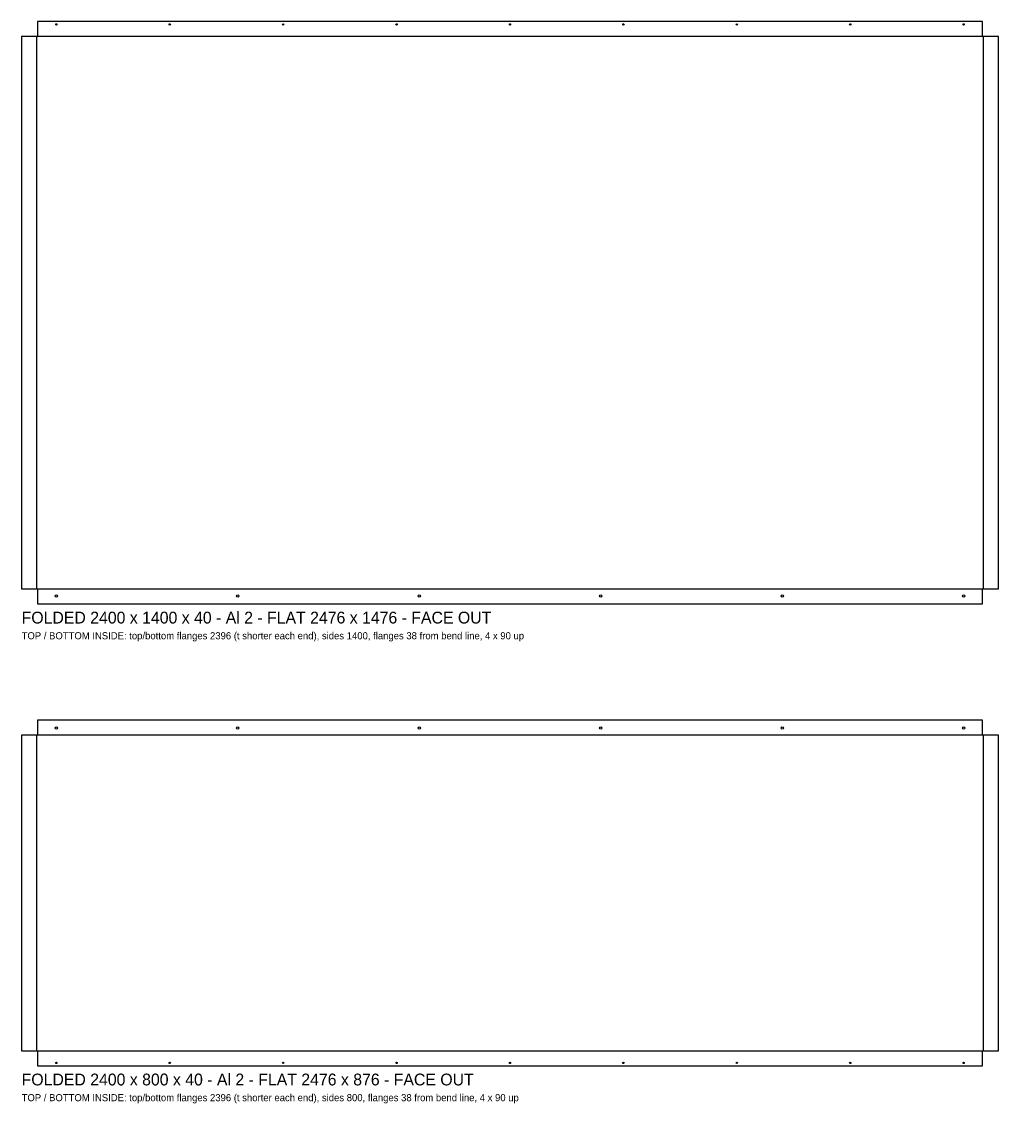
# Model space of a CAD drawing. Header units: millimetres. Extents: x 0 to 4977, y -2743 to 0.
# Drawn here: x 0 to 2476, y -2743 to 0 of the extents above; entities that cross this region are included whole.
import ezdxf

# ---------------------------------------------------------------- set-up
doc = ezdxf.new("R2010")
doc.units = ezdxf.units.MM
for name, color, linetype in [('FLAT_A_1_BEND_UP_90', 1, 'Continuous'), ('FLAT_A_1_CUT', 7, 'Continuous'), ('FLAT_A_1_HOLES_D3.2', 3, 'Continuous'), ('FLAT_A_1_HOLES_D6_JOINT', 4, 'Continuous'), ('FLAT_A_1_TEXT', 2, 'Continuous'), ('FLAT_A_2_BEND_UP_90', 1, 'Continuous'), ('FLAT_A_2_CUT', 7, 'Continuous'), ('FLAT_A_2_HOLES_D3.2', 3, 'Continuous'), ('FLAT_A_2_HOLES_D6_JOINT', 4, 'Continuous'), ('FLAT_A_2_TEXT', 2, 'Continuous')]:
    doc.layers.add(name, color=color, linetype=linetype)

msp = doc.modelspace()

# ---------------------------------------------------------------- linework, layer by layer
at = {"layer": 'FLAT_A_1_BEND_UP_90'}
msp.add_lwpolyline([(38, -1438), (2438, -1438), (2438, -38), (38, -38)], close=True, dxfattribs=at)
at = {"layer": 'FLAT_A_1_CUT'}
msp.add_lwpolyline([(40, -1476), (2436, -1476), (2436, -1438), (2476, -1438), (2476, -38), (2436, -38), (2436, 0), (40, 0), (40, -38), (0, -38), (0, -1438), (40, -1438)], close=True, dxfattribs=at)
at = {"layer": 'FLAT_A_1_HOLES_D3.2'}
for centre in [(88, -7), (375.5, -7), (663, -7), (950.5, -7), (1238, -7), (1525.5, -7), (1813, -7), (2100.5, -7), (2388, -7)]:
    msp.add_circle(centre, 1.6, dxfattribs=at)
at = {"layer": 'FLAT_A_1_HOLES_D6_JOINT'}
for centre in [(88, -1456), (548, -1456), (1008, -1456), (1468, -1456), (1928, -1456), (2388, -1456)]:
    msp.add_circle(centre, 3, dxfattribs=at)
at = {"layer": 'FLAT_A_2_BEND_UP_90'}
msp.add_lwpolyline([(38, -2609.1), (2438, -2609.1), (2438, -1809.1), (38, -1809.1)], close=True, dxfattribs=at)
at = {"layer": 'FLAT_A_2_CUT'}
msp.add_lwpolyline([(40, -2647.1), (2436, -2647.1), (2436, -2609.1), (2476, -2609.1), (2476, -1809.1), (2436, -1809.1), (2436, -1771.1), (40, -1771.1), (40, -1809.1), (0, -1809.1), (0, -2609.1), (40, -2609.1)], close=True, dxfattribs=at)
at = {"layer": 'FLAT_A_2_HOLES_D3.2'}
for centre in [(88, -2640.1), (375.5, -2640.1), (663, -2640.1), (950.5, -2640.1), (1238, -2640.1), (1525.5, -2640.1), (1813, -2640.1), (2100.5, -2640.1), (2388, -2640.1)]:
    msp.add_circle(centre, 1.6, dxfattribs=at)
at = {"layer": 'FLAT_A_2_HOLES_D6_JOINT'}
for centre in [(88, -1791.1), (548, -1791.1), (1008, -1791.1), (1468, -1791.1), (1928, -1791.1), (2388, -1791.1)]:
    msp.add_circle(centre, 3, dxfattribs=at)

# ---------------------------------------------------------------- texts
at = {"layer": 'FLAT_A_1_TEXT'}
for s, height, p in [('FOLDED 2400 x 1400 x 40 - Al 2 - FLAT 2476 x 1476 - FACE OUT', 30, (0, -1526)), ('TOP / BOTTOM INSIDE: top/bottom flanges 2396 (t shorter each end), sides 1400, flanges 38 from bend line, 4 x 90 up', 18, (0, -1566))]:
    msp.add_text(s, height=height, dxfattribs=at).set_placement(p)
at = {"layer": 'FLAT_A_2_TEXT'}
for s, height, p in [('FOLDED 2400 x 800 x 40 - Al 2 - FLAT 2476 x 876 - FACE OUT', 30, (0, -2697.1)), ('TOP / BOTTOM INSIDE: top/bottom flanges 2396 (t shorter each end), sides 800, flanges 38 from bend line, 4 x 90 up', 18, (0, -2737.1))]:
    msp.add_text(s, height=height, dxfattribs=at).set_placement(p)

doc.saveas('drawing.dxf')
